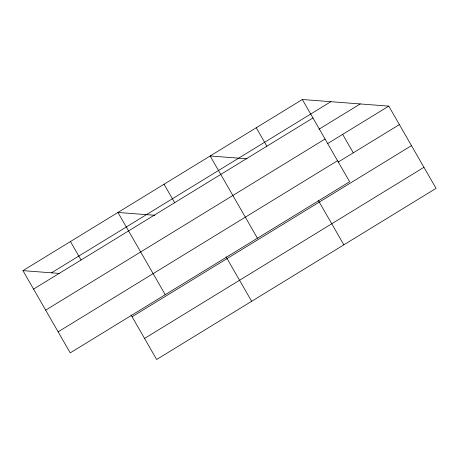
<?xml version="1.0" encoding="UTF-8"?>
<svg xmlns="http://www.w3.org/2000/svg" width="459" height="459" viewBox="0 0 459 459"><rect width="100%" height="100%" fill="white"/><g stroke="black" fill="none" stroke-linecap="round" stroke-linejoin="round"><path stroke-width="0.69" d="M302.349 99.511L349.632 181.741L70.233 352.873L22.95 270.644L302.349 99.511L388.767 106.127L436.05 188.356L156.651 359.489L131.016 314.908M51.465 272.824L330.87 101.691M33.564 289.101L312.963 117.969M318.999 129.208L360.246 103.946M45.665 310.146L325.064 139.014M327.502 143.656L388.767 106.127M58.132 331.828L337.531 160.696M338.117 162.113L399.382 124.59M132.083 316.762L411.482 145.629M144.551 338.444L423.95 167.311M247.062 158.808L210.147 155.985L257.43 238.215M154.855 215.282L117.946 212.454L165.229 294.684M22.95 270.644L59.165 273.415M342.666 134.367L353.281 152.824M318.213 200.25L343.848 244.831M256.248 127.745L266.863 146.203M226.012 256.724L251.647 301.305M164.047 184.22L174.661 202.677M70.451 241.549L81.065 260.006"/></g></svg>
